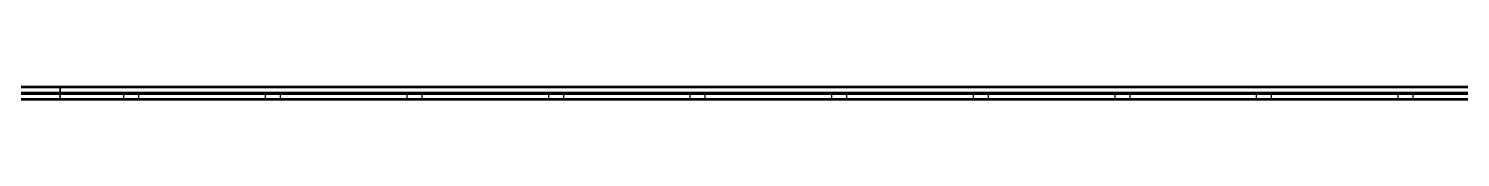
# Model space of a CAD drawing. Header units: millimetres. Extents: x -2000 to 0, y -2 to 2.
# Drawn here: x -1011 to -506, y -2 to 2 of the extents above; entities that cross this region are included whole.
import ezdxf

# ---------------------------------------------------------------- set-up
doc = ezdxf.new("R2010")
doc.units = ezdxf.units.MM
doc.header["$MEASUREMENT"] = 0
doc.layers.add('2 Meter Open Rail', color=7, linetype='Continuous')

msp = doc.modelspace()

# ---------------------------------------------------------------- linework, layer by layer
at = {"layer": '2 Meter Open Rail', "lineweight": 30}
for p, q in [((-2000, 2.38, 20.12), (0, 2.38, 20.12)), ((-2000, 2.38, 19.94), (0, 2.38, 19.94)), ((-2000, 2.26, 20.41), (0, 2.26, 20.41)), ((-2000, 1.97, 19.53), (0, 1.97, 19.53)), ((-2000, 0.29, 22.38), (0, 0.29, 22.38)), ((-2000, 0, 19.53), (0, 0, 19.53)), ((-1000, 2.38, 20.12), (-1000, 2.38, 19.94)), ((-1000, 2.38, 69.94), (-1000, 2.38, 70.12)), ((-1000, 2.38, 70.12), (0, 2.38, 70.12)), ((-1000, 2.38, 69.94), (0, 2.38, 69.94)), ((-1000, 2.26, 70.41), (0, 2.26, 70.41)), ((-1000, 1.97, 19.53), (-1000, 0, 19.53)), ((-1000, 0, 69.53), (-1000, 1.97, 69.53)), ((-1000, 1.97, 69.53), (0, 1.97, 69.53)), ((-1000, 0.29, 72.38), (0, 0.29, 72.38)), ((-1000, 0, 19.53), (-1000, 0, 0.41)), ((-1000, 0, 50.41), (-1000, 0, 69.53)), ((-1000, 0, 69.53), (0, 0, 69.53)), ((-1000, 0, 69.53), (-1000, 0, 72.5)), ((-2000, 0, 0.41), (0, 0, 0.41)), ((-2000, -0.29, 22.38), (0, -0.29, 22.38)), ((-2000, -0.41), (0, -0.41)), ((-2000, -1.97), (0, -1.97)), ((-2000, -2.26, 20.41), (0, -2.26, 20.41)), ((-2000, -2.38, 0.41), (0, -2.38, 0.41)), ((-2000, -2.38, 20.12), (0, -2.38, 20.12)), ((-1000, -2.38, 61.33), (-1000, 0, 61.33)), ((-1000, 0, 50.41), (0, 0, 50.41)), ((-1000, -0.29, 72.38), (0, -0.29, 72.38)), ((-1000, -0.41), (-1000, -1.97)), ((-1000, -1.97, 50), (-1000, -0.41, 50)), ((-1000, -0.41, 50), (0, -0.41, 50)), ((-1000, -1.97, 50), (0, -1.97, 50)), ((-1000, -2.26, 70.41), (0, -2.26, 70.41)), ((-1000, -2.38, 50.41), (0, -2.38, 50.41)), ((-1000, -2.38, 70.12), (0, -2.38, 70.12)), ((-1000, -2.38, 0.41), (-1000, -2.38, 20.12)), ((-1000, -2.38, 70.12), (-1000, -2.38, 50.41)), ((-977.65, 0, 6.4), (-977.65, -2.38, 6.4)), ((-977.65, 0, 13.1), (-977.65, -2.38, 13.1)), ((-977.65, 0, 56.4), (-977.65, -2.38, 56.4)), ((-977.65, 0, 63.1), (-977.65, -2.38, 63.1)), ((-972.35, 0, 6.4), (-972.35, -2.38, 6.4)), ((-972.35, 0, 13.1), (-972.35, -2.38, 13.1)), ((-972.35, 0, 56.4), (-972.35, -2.38, 56.4)), ((-972.35, 0, 63.1), (-972.35, -2.38, 63.1)), ((-927.65, 0, 6.4), (-927.65, -2.38, 6.4)), ((-927.65, 0, 13.1), (-927.65, -2.38, 13.1)), ((-927.65, 0, 56.4), (-927.65, -2.38, 56.4)), ((-927.65, 0, 63.1), (-927.65, -2.38, 63.1)), ((-922.35, 0, 6.4), (-922.35, -2.38, 6.4)), ((-922.35, 0, 13.1), (-922.35, -2.38, 13.1)), ((-922.35, 0, 56.4), (-922.35, -2.38, 56.4)), ((-922.35, 0, 63.1), (-922.35, -2.38, 63.1)), ((-877.65, 0, 6.4), (-877.65, -2.38, 6.4)), ((-877.65, 0, 13.1), (-877.65, -2.38, 13.1)), ((-877.65, 0, 56.4), (-877.65, -2.38, 56.4)), ((-877.65, 0, 63.1), (-877.65, -2.38, 63.1)), ((-872.35, 0, 6.4), (-872.35, -2.38, 6.4)), ((-872.35, 0, 13.1), (-872.35, -2.38, 13.1)), ((-872.35, 0, 56.4), (-872.35, -2.38, 56.4)), ((-872.35, 0, 63.1), (-872.35, -2.38, 63.1)), ((-827.65, 0, 6.4), (-827.65, -2.38, 6.4)), ((-827.65, 0, 13.1), (-827.65, -2.38, 13.1)), ((-827.65, 0, 56.4), (-827.65, -2.38, 56.4)), ((-827.65, 0, 63.1), (-827.65, -2.38, 63.1)), ((-822.35, 0, 6.4), (-822.35, -2.38, 6.4)), ((-822.35, 0, 13.1), (-822.35, -2.38, 13.1)), ((-822.35, 0, 56.4), (-822.35, -2.38, 56.4)), ((-822.35, 0, 63.1), (-822.35, -2.38, 63.1)), ((-777.65, 0, 6.4), (-777.65, -2.38, 6.4)), ((-777.65, 0, 13.1), (-777.65, -2.38, 13.1)), ((-777.65, 0, 56.4), (-777.65, -2.38, 56.4)), ((-777.65, 0, 63.1), (-777.65, -2.38, 63.1)), ((-772.35, 0, 6.4), (-772.35, -2.38, 6.4)), ((-772.35, 0, 13.1), (-772.35, -2.38, 13.1)), ((-772.35, 0, 56.4), (-772.35, -2.38, 56.4)), ((-772.35, 0, 63.1), (-772.35, -2.38, 63.1)), ((-727.65, 0, 6.4), (-727.65, -2.38, 6.4)), ((-727.65, 0, 13.1), (-727.65, -2.38, 13.1)), ((-727.65, 0, 56.4), (-727.65, -2.38, 56.4)), ((-727.65, 0, 63.1), (-727.65, -2.38, 63.1)), ((-722.35, 0, 6.4), (-722.35, -2.38, 6.4)), ((-722.35, 0, 13.1), (-722.35, -2.38, 13.1)), ((-722.35, 0, 56.4), (-722.35, -2.38, 56.4)), ((-722.35, 0, 63.1), (-722.35, -2.38, 63.1)), ((-677.65, 0, 6.4), (-677.65, -2.38, 6.4)), ((-677.65, 0, 13.1), (-677.65, -2.38, 13.1)), ((-677.65, 0, 56.4), (-677.65, -2.38, 56.4)), ((-677.65, 0, 63.1), (-677.65, -2.38, 63.1)), ((-672.35, 0, 6.4), (-672.35, -2.38, 6.4)), ((-672.35, 0, 13.1), (-672.35, -2.38, 13.1)), ((-672.35, 0, 56.4), (-672.35, -2.38, 56.4)), ((-672.35, 0, 63.1), (-672.35, -2.38, 63.1)), ((-627.65, 0, 6.4), (-627.65, -2.38, 6.4)), ((-627.65, 0, 13.1), (-627.65, -2.38, 13.1)), ((-627.65, 0, 56.4), (-627.65, -2.38, 56.4)), ((-627.65, 0, 63.1), (-627.65, -2.38, 63.1)), ((-622.35, 0, 6.4), (-622.35, -2.38, 6.4)), ((-622.35, 0, 13.1), (-622.35, -2.38, 13.1)), ((-622.35, 0, 56.4), (-622.35, -2.38, 56.4)), ((-622.35, 0, 63.1), (-622.35, -2.38, 63.1)), ((-577.65, 0, 6.4), (-577.65, -2.38, 6.4)), ((-577.65, 0, 13.1), (-577.65, -2.38, 13.1)), ((-577.65, 0, 56.4), (-577.65, -2.38, 56.4)), ((-577.65, 0, 63.1), (-577.65, -2.38, 63.1)), ((-572.35, 0, 6.4), (-572.35, -2.38, 6.4)), ((-572.35, 0, 13.1), (-572.35, -2.38, 13.1)), ((-572.35, 0, 56.4), (-572.35, -2.38, 56.4)), ((-572.35, 0, 63.1), (-572.35, -2.38, 63.1)), ((-527.65, 0, 6.4), (-527.65, -2.38, 6.4)), ((-527.65, 0, 13.1), (-527.65, -2.38, 13.1)), ((-527.65, 0, 56.4), (-527.65, -2.38, 56.4)), ((-527.65, 0, 63.1), (-527.65, -2.38, 63.1)), ((-522.35, 0, 6.4), (-522.35, -2.38, 6.4)), ((-522.35, 0, 13.1), (-522.35, -2.38, 13.1)), ((-522.35, 0, 56.4), (-522.35, -2.38, 56.4)), ((-522.35, 0, 63.1), (-522.35, -2.38, 63.1))]:
    msp.add_line(p, q, dxfattribs=at)
at = {"layer": '2 Meter Open Rail', "lineweight": 30, "extrusion": (1, 0, 0)}
for points in [[(0.29, 22.38), (2.26, 20.41)], [(2.26, 70.41), (0.29, 72.38)], [(-2.26, 20.41), (-0.29, 22.38)], [(-0.29, 72.38), (-2.26, 70.41)]]:
    msp.add_lwpolyline(points, dxfattribs=at)
for centre, start, end in [((1.97, 20.12, -1000), 0, 45), ((1.97, 19.94, -1000), 270, 360), ((1.97, 69.94, -1000), 270, 360), ((1.97, 70.12, -1000), 0, 45), ((0, 22.09, -1000), 45, 135), ((0, 72.09, -1000), 45, 135), ((-0.41, 0.41, -1000), 270, 0), ((-0.41, 50.41, -1000), 270, 0), ((-1.97, 0.41, -1000), 180, 270), ((-1.97, 50.41, -1000), 180, 270), ((-1.97, 20.12, -1000), 135, 180), ((-1.97, 70.12, -1000), 135, 180)]:
    msp.add_arc(centre, 0.406, start, end, dxfattribs=at)
at = {"layer": '2 Meter Open Rail', "lineweight": 30, "extrusion": (7.7327e-17, -1, 2.96041e-16)}
for points in [[(-972.35, 0, 56.4), (-972.35, 0, 58.64), (-972.35, 0, 60.87), (-972.35, 0, 63.1), (-972.35, 0, 64.66), (-973.45, 0, 65.75), (-975, 0, 65.75), (-976.55, 0, 65.75), (-977.65, 0, 64.66), (-977.65, 0, 63.1), (-977.65, 0, 60.87), (-977.65, 0, 58.64), (-977.65, 0, 56.4), (-977.65, 0, 54.85), (-976.55, 0, 53.75), (-975, 0, 53.75), (-973.45, 0, 53.75), (-972.35, 0, 54.85), (-972.35, 0, 56.4)], [(-772.35, 0, 56.4), (-772.35, 0, 58.64), (-772.35, 0, 60.87), (-772.35, 0, 63.1), (-772.35, 0, 64.66), (-773.45, 0, 65.75), (-775, 0, 65.75), (-776.55, 0, 65.75), (-777.65, 0, 64.66), (-777.65, 0, 63.1), (-777.65, 0, 60.87), (-777.65, 0, 58.64), (-777.65, 0, 56.4), (-777.65, 0, 54.85), (-776.55, 0, 53.75), (-775, 0, 53.75), (-773.45, 0, 53.75), (-772.35, 0, 54.85), (-772.35, 0, 56.4)], [(-722.35, 0, 56.4), (-722.35, 0, 58.64), (-722.35, 0, 60.87), (-722.35, 0, 63.1), (-722.35, 0, 64.66), (-723.45, 0, 65.75), (-725, 0, 65.75), (-726.55, 0, 65.75), (-727.65, 0, 64.66), (-727.65, 0, 63.1), (-727.65, 0, 60.87), (-727.65, 0, 58.64), (-727.65, 0, 56.4), (-727.65, 0, 54.85), (-726.55, 0, 53.75), (-725, 0, 53.75), (-723.45, 0, 53.75), (-722.35, 0, 54.85), (-722.35, 0, 56.4)], [(-622.35, 0, 56.4), (-622.35, 0, 58.64), (-622.35, 0, 60.87), (-622.35, 0, 63.1), (-622.35, 0, 64.66), (-623.45, 0, 65.75), (-625, 0, 65.75), (-626.55, 0, 65.75), (-627.65, 0, 64.66), (-627.65, 0, 63.1), (-627.65, 0, 60.87), (-627.65, 0, 58.64), (-627.65, 0, 56.4), (-627.65, 0, 54.85), (-626.55, 0, 53.75), (-625, 0, 53.75), (-623.45, 0, 53.75), (-622.35, 0, 54.85), (-622.35, 0, 56.4)]]:
    msp.add_rational_spline(points, [1, 1, 1, 1, 0.804737854124, 0.804737854124, 1, 0.804737854124, 0.804737854124, 1, 1, 1, 1, 0.804737854124, 0.804737854124, 1, 0.804737854124, 0.804737854124, 1], degree=3, knots=[0, 0, 0, 0, 6.7, 6.7, 6.7, 10.861725, 10.861725, 10.861725, 15.02345, 15.02345, 15.02345, 21.72345, 21.72345, 21.72345, 25.885175, 25.885175, 25.885175, 30.0469, 30.0469, 30.0469, 30.0469], dxfattribs=at)
at = {"layer": '2 Meter Open Rail', "lineweight": 30, "extrusion": (-8.29315e-17, -1, 3.17497e-16)}
for points in [[(-922.35, 0, 56.4), (-922.35, 0, 58.64), (-922.35, 0, 60.87), (-922.35, 0, 63.1), (-922.35, 0, 64.66), (-923.45, 0, 65.75), (-925, 0, 65.75), (-926.55, 0, 65.75), (-927.65, 0, 64.66), (-927.65, 0, 63.1), (-927.65, 0, 60.87), (-927.65, 0, 58.64), (-927.65, 0, 56.4), (-927.65, 0, 54.85), (-926.55, 0, 53.75), (-925, 0, 53.75), (-923.45, 0, 53.75), (-922.35, 0, 54.85), (-922.35, 0, 56.4)], [(-872.35, 0, 56.4), (-872.35, 0, 58.64), (-872.35, 0, 60.87), (-872.35, 0, 63.1), (-872.35, 0, 64.66), (-873.45, 0, 65.75), (-875, 0, 65.75), (-876.55, 0, 65.75), (-877.65, 0, 64.66), (-877.65, 0, 63.1), (-877.65, 0, 60.87), (-877.65, 0, 58.64), (-877.65, 0, 56.4), (-877.65, 0, 54.85), (-876.55, 0, 53.75), (-875, 0, 53.75), (-873.45, 0, 53.75), (-872.35, 0, 54.85), (-872.35, 0, 56.4)], [(-822.35, 0, 56.4), (-822.35, 0, 58.64), (-822.35, 0, 60.87), (-822.35, 0, 63.1), (-822.35, 0, 64.66), (-823.45, 0, 65.75), (-825, 0, 65.75), (-826.55, 0, 65.75), (-827.65, 0, 64.66), (-827.65, 0, 63.1), (-827.65, 0, 60.87), (-827.65, 0, 58.64), (-827.65, 0, 56.4), (-827.65, 0, 54.85), (-826.55, 0, 53.75), (-825, 0, 53.75), (-823.45, 0, 53.75), (-822.35, 0, 54.85), (-822.35, 0, 56.4)], [(-522.35, 0, 56.4), (-522.35, 0, 58.64), (-522.35, 0, 60.87), (-522.35, 0, 63.1), (-522.35, 0, 64.66), (-523.45, 0, 65.75), (-525, 0, 65.75), (-526.55, 0, 65.75), (-527.65, 0, 64.66), (-527.65, 0, 63.1), (-527.65, 0, 60.87), (-527.65, 0, 58.64), (-527.65, 0, 56.4), (-527.65, 0, 54.85), (-526.55, 0, 53.75), (-525, 0, 53.75), (-523.45, 0, 53.75), (-522.35, 0, 54.85), (-522.35, 0, 56.4)], [(-572.35, 0, 6.4), (-572.35, 0, 8.64), (-572.35, 0, 10.87), (-572.35, 0, 13.1), (-572.35, 0, 14.66), (-573.45, 0, 15.75), (-575, 0, 15.75), (-576.55, 0, 15.75), (-577.65, 0, 14.66), (-577.65, 0, 13.1), (-577.65, 0, 10.87), (-577.65, 0, 8.64), (-577.65, 0, 6.4), (-577.65, 0, 4.85), (-576.55, 0, 3.75), (-575, 0, 3.75), (-573.45, 0, 3.75), (-572.35, 0, 4.85), (-572.35, 0, 6.4)]]:
    msp.add_rational_spline(points, [1, 1, 1, 1, 0.804737854124, 0.804737854124, 1, 0.804737854124, 0.804737854124, 1, 1, 1, 1, 0.804737854124, 0.804737854124, 1, 0.804737854124, 0.804737854124, 1], degree=3, knots=[0, 0, 0, 0, 6.7, 6.7, 6.7, 10.861725, 10.861725, 10.861725, 15.02345, 15.02345, 15.02345, 21.72345, 21.72345, 21.72345, 25.885175, 25.885175, 25.885175, 30.0469, 30.0469, 30.0469, 30.0469], dxfattribs=at)
at = {"layer": '2 Meter Open Rail', "lineweight": 30, "extrusion": (8.29315e-17, 1, -3.17497e-16)}
for points in [[(-672.35, 0, 56.4), (-672.35, 0, 58.64), (-672.35, 0, 60.87), (-672.35, 0, 63.1), (-672.35, 0, 64.66), (-673.45, 0, 65.75), (-675, 0, 65.75), (-676.55, 0, 65.75), (-677.65, 0, 64.66), (-677.65, 0, 63.1), (-677.65, 0, 60.87), (-677.65, 0, 58.64), (-677.65, 0, 56.4), (-677.65, 0, 54.85), (-676.55, 0, 53.75), (-675, 0, 53.75), (-673.45, 0, 53.75), (-672.35, 0, 54.85), (-672.35, 0, 56.4)], [(-572.35, 0, 56.4), (-572.35, 0, 58.64), (-572.35, 0, 60.87), (-572.35, 0, 63.1), (-572.35, 0, 64.66), (-573.45, 0, 65.75), (-575, 0, 65.75), (-576.55, 0, 65.75), (-577.65, 0, 64.66), (-577.65, 0, 63.1), (-577.65, 0, 60.87), (-577.65, 0, 58.64), (-577.65, 0, 56.4), (-577.65, 0, 54.85), (-576.55, 0, 53.75), (-575, 0, 53.75), (-573.45, 0, 53.75), (-572.35, 0, 54.85), (-572.35, 0, 56.4)], [(-872.35, 0, 6.4), (-872.35, 0, 8.64), (-872.35, 0, 10.87), (-872.35, 0, 13.1), (-872.35, 0, 14.66), (-873.45, 0, 15.75), (-875, 0, 15.75), (-876.55, 0, 15.75), (-877.65, 0, 14.66), (-877.65, 0, 13.1), (-877.65, 0, 10.87), (-877.65, 0, 8.64), (-877.65, 0, 6.4), (-877.65, 0, 4.85), (-876.55, 0, 3.75), (-875, 0, 3.75), (-873.45, 0, 3.75), (-872.35, 0, 4.85), (-872.35, 0, 6.4)], [(-622.35, 0, 6.4), (-622.35, 0, 8.64), (-622.35, 0, 10.87), (-622.35, 0, 13.1), (-622.35, 0, 14.66), (-623.45, 0, 15.75), (-625, 0, 15.75), (-626.55, 0, 15.75), (-627.65, 0, 14.66), (-627.65, 0, 13.1), (-627.65, 0, 10.87), (-627.65, 0, 8.64), (-627.65, 0, 6.4), (-627.65, 0, 4.85), (-626.55, 0, 3.75), (-625, 0, 3.75), (-623.45, 0, 3.75), (-622.35, 0, 4.85), (-622.35, 0, 6.4)]]:
    msp.add_rational_spline(points, [1, 1, 1, 1, 0.804737854124, 0.804737854124, 1, 0.804737854124, 0.804737854124, 1, 1, 1, 1, 0.804737854124, 0.804737854124, 1, 0.804737854124, 0.804737854124, 1], degree=3, knots=[0, 0, 0, 0, 6.7, 6.7, 6.7, 10.861725, 10.861725, 10.861725, 15.02345, 15.02345, 15.02345, 21.72345, 21.72345, 21.72345, 25.885175, 25.885175, 25.885175, 30.0469, 30.0469, 30.0469, 30.0469], dxfattribs=at)
at = {"layer": '2 Meter Open Rail', "lineweight": 30, "extrusion": (-7.7327e-17, -1, 2.96041e-16)}
for points in [[(-972.35, 0, 6.4), (-972.35, 0, 8.64), (-972.35, 0, 10.87), (-972.35, 0, 13.1), (-972.35, 0, 14.66), (-973.45, 0, 15.75), (-975, 0, 15.75), (-976.55, 0, 15.75), (-977.65, 0, 14.66), (-977.65, 0, 13.1), (-977.65, 0, 10.87), (-977.65, 0, 8.64), (-977.65, 0, 6.4), (-977.65, 0, 4.85), (-976.55, 0, 3.75), (-975, 0, 3.75), (-973.45, 0, 3.75), (-972.35, 0, 4.85), (-972.35, 0, 6.4)], [(-672.35, 0, 6.4), (-672.35, 0, 8.64), (-672.35, 0, 10.87), (-672.35, 0, 13.1), (-672.35, 0, 14.66), (-673.45, 0, 15.75), (-675, 0, 15.75), (-676.55, 0, 15.75), (-677.65, 0, 14.66), (-677.65, 0, 13.1), (-677.65, 0, 10.87), (-677.65, 0, 8.64), (-677.65, 0, 6.4), (-677.65, 0, 4.85), (-676.55, 0, 3.75), (-675, 0, 3.75), (-673.45, 0, 3.75), (-672.35, 0, 4.85), (-672.35, 0, 6.4)]]:
    msp.add_rational_spline(points, [1, 1, 1, 1, 0.804737854124, 0.804737854124, 1, 0.804737854124, 0.804737854124, 1, 1, 1, 1, 0.804737854124, 0.804737854124, 1, 0.804737854124, 0.804737854124, 1], degree=3, knots=[0, 0, 0, 0, 6.7, 6.7, 6.7, 10.861725, 10.861725, 10.861725, 15.02345, 15.02345, 15.02345, 21.72345, 21.72345, 21.72345, 25.885175, 25.885175, 25.885175, 30.0469, 30.0469, 30.0469, 30.0469], dxfattribs=at)
at = {"layer": '2 Meter Open Rail', "lineweight": 30, "extrusion": (-2.0874e-16, 1, -1.00045e-17)}
msp.add_rational_spline([(-972.35, -2.38, 6.4), (-972.35, -2.38, 4.85), (-973.45, -2.38, 3.75), (-975, -2.38, 3.75), (-976.55, -2.38, 3.75), (-977.65, -2.38, 4.85), (-977.65, -2.38, 6.4), (-977.65, -2.38, 8.64), (-977.65, -2.38, 10.87), (-977.65, -2.38, 13.1), (-977.65, -2.38, 14.66), (-976.55, -2.38, 15.75), (-975, -2.38, 15.75), (-973.45, -2.38, 15.75), (-972.35, -2.38, 14.66), (-972.35, -2.38, 13.1), (-972.35, -2.38, 10.87), (-972.35, -2.38, 8.64), (-972.35, -2.38, 6.4)], [1, 0.804737854124, 0.804737854124, 1, 0.804737854124, 0.804737854124, 1, 1, 1, 1, 0.804737854124, 0.804737854124, 1, 0.804737854124, 0.804737854124, 1, 1, 1, 1], degree=3, knots=[-4.161725, -4.161725, -4.161725, -4.161725, 0, 0, 0, 4.161725, 4.161725, 4.161725, 10.861725, 10.861725, 10.861725, 15.02345, 15.02345, 15.02345, 19.185175, 19.185175, 19.185175, 25.885175, 25.885175, 25.885175, 25.885175], dxfattribs=at)
at = {"layer": '2 Meter Open Rail', "lineweight": 30, "extrusion": (4.3261e-16, 1, 3.79109e-17)}
msp.add_rational_spline([(-972.35, -2.38, 56.4), (-972.35, -2.38, 54.85), (-973.45, -2.38, 53.75), (-975, -2.38, 53.75), (-976.55, -2.38, 53.75), (-977.65, -2.38, 54.85), (-977.65, -2.38, 56.4), (-977.65, -2.38, 58.64), (-977.65, -2.38, 60.87), (-977.65, -2.38, 63.1), (-977.65, -2.38, 64.66), (-976.55, -2.38, 65.75), (-975, -2.38, 65.75), (-973.45, -2.38, 65.75), (-972.35, -2.38, 64.66), (-972.35, -2.38, 63.1), (-972.35, -2.38, 60.87), (-972.35, -2.38, 58.64), (-972.35, -2.38, 56.4)], [1, 0.804737854124, 0.804737854124, 1, 0.804737854124, 0.804737854124, 1, 1, 1, 1, 0.804737854124, 0.804737854124, 1, 0.804737854124, 0.804737854124, 1, 1, 1, 1], degree=3, knots=[-4.161725, -4.161725, -4.161725, -4.161725, 0, 0, 0, 4.161725, 4.161725, 4.161725, 10.861725, 10.861725, 10.861725, 15.02345, 15.02345, 15.02345, 19.185175, 19.185175, 19.185175, 25.885175, 25.885175, 25.885175, 25.885175], dxfattribs=at)
at = {"layer": '2 Meter Open Rail', "lineweight": 30, "extrusion": (8.00292e-17, -1, 3.06386e-16)}
msp.add_rational_spline([(-922.35, 0, 6.4), (-922.35, 0, 8.64), (-922.35, 0, 10.87), (-922.35, 0, 13.1), (-922.35, 0, 14.66), (-923.45, 0, 15.75), (-925, 0, 15.75), (-926.55, 0, 15.75), (-927.65, 0, 14.66), (-927.65, 0, 13.1), (-927.65, 0, 10.87), (-927.65, 0, 8.64), (-927.65, 0, 6.4), (-927.65, 0, 4.85), (-926.55, 0, 3.75), (-925, 0, 3.75), (-923.45, 0, 3.75), (-922.35, 0, 4.85), (-922.35, 0, 6.4)], [1, 1, 1, 1, 0.804737854124, 0.804737854124, 1, 0.804737854124, 0.804737854124, 1, 1, 1, 1, 0.804737854124, 0.804737854124, 1, 0.804737854124, 0.804737854124, 1], degree=3, knots=[0, 0, 0, 0, 6.7, 6.7, 6.7, 10.861725, 10.861725, 10.861725, 15.02345, 15.02345, 15.02345, 21.72345, 21.72345, 21.72345, 25.885175, 25.885175, 25.885175, 30.0469, 30.0469, 30.0469, 30.0469], dxfattribs=at)
at = {"layer": '2 Meter Open Rail', "lineweight": 30, "extrusion": (-1.00045e-17, -1, -3.83016e-17)}
msp.add_rational_spline([(-922.35, -2.38, 6.4), (-922.35, -2.38, 4.85), (-923.45, -2.38, 3.75), (-925, -2.38, 3.75), (-926.55, -2.38, 3.75), (-927.65, -2.38, 4.85), (-927.65, -2.38, 6.4), (-927.65, -2.38, 8.64), (-927.65, -2.38, 10.87), (-927.65, -2.38, 13.1), (-927.65, -2.38, 14.66), (-926.55, -2.38, 15.75), (-925, -2.38, 15.75), (-923.45, -2.38, 15.75), (-922.35, -2.38, 14.66), (-922.35, -2.38, 13.1), (-922.35, -2.38, 10.87), (-922.35, -2.38, 8.64), (-922.35, -2.38, 6.4)], [1, 0.804737854124, 0.804737854124, 1, 0.804737854124, 0.804737854124, 1, 1, 1, 1, 0.804737854124, 0.804737854124, 1, 0.804737854124, 0.804737854124, 1, 1, 1, 1], degree=3, knots=[-4.161725, -4.161725, -4.161725, -4.161725, 0, 0, 0, 4.161725, 4.161725, 4.161725, 10.861725, 10.861725, 10.861725, 15.02345, 15.02345, 15.02345, 19.185175, 19.185175, 19.185175, 25.885175, 25.885175, 25.885175, 25.885175], dxfattribs=at)
at = {"layer": '2 Meter Open Rail', "lineweight": 30, "extrusion": (-2.05938e-16, -1, 2.07342e-17)}
msp.add_rational_spline([(-922.35, -2.38, 56.4), (-922.35, -2.38, 54.85), (-923.45, -2.38, 53.75), (-925, -2.38, 53.75), (-926.55, -2.38, 53.75), (-927.65, -2.38, 54.85), (-927.65, -2.38, 56.4), (-927.65, -2.38, 58.64), (-927.65, -2.38, 60.87), (-927.65, -2.38, 63.1), (-927.65, -2.38, 64.66), (-926.55, -2.38, 65.75), (-925, -2.38, 65.75), (-923.45, -2.38, 65.75), (-922.35, -2.38, 64.66), (-922.35, -2.38, 63.1), (-922.35, -2.38, 60.87), (-922.35, -2.38, 58.64), (-922.35, -2.38, 56.4)], [1, 0.804737854124, 0.804737854124, 1, 0.804737854124, 0.804737854124, 1, 1, 1, 1, 0.804737854124, 0.804737854124, 1, 0.804737854124, 0.804737854124, 1, 1, 1, 1], degree=3, knots=[-4.161725, -4.161725, -4.161725, -4.161725, 0, 0, 0, 4.161725, 4.161725, 4.161725, 10.861725, 10.861725, 10.861725, 15.02345, 15.02345, 15.02345, 19.185175, 19.185175, 19.185175, 25.885175, 25.885175, 25.885175, 25.885175], dxfattribs=at)
at = {"layer": '2 Meter Open Rail', "lineweight": 30, "extrusion": (1.98736e-16, 1, 4.83062e-17)}
msp.add_rational_spline([(-872.35, -2.38, 6.4), (-872.35, -2.38, 4.85), (-873.45, -2.38, 3.75), (-875, -2.38, 3.75), (-876.55, -2.38, 3.75), (-877.65, -2.38, 4.85), (-877.65, -2.38, 6.4), (-877.65, -2.38, 8.64), (-877.65, -2.38, 10.87), (-877.65, -2.38, 13.1), (-877.65, -2.38, 14.66), (-876.55, -2.38, 15.75), (-875, -2.38, 15.75), (-873.45, -2.38, 15.75), (-872.35, -2.38, 14.66), (-872.35, -2.38, 13.1), (-872.35, -2.38, 10.87), (-872.35, -2.38, 8.64), (-872.35, -2.38, 6.4)], [1, 0.804737854124, 0.804737854124, 1, 0.804737854124, 0.804737854124, 1, 1, 1, 1, 0.804737854124, 0.804737854124, 1, 0.804737854124, 0.804737854124, 1, 1, 1, 1], degree=3, knots=[-4.161725, -4.161725, -4.161725, -4.161725, 0, 0, 0, 4.161725, 4.161725, 4.161725, 10.861725, 10.861725, 10.861725, 15.02345, 15.02345, 15.02345, 19.185175, 19.185175, 19.185175, 25.885175, 25.885175, 25.885175, 25.885175], dxfattribs=at)
at = {"layer": '2 Meter Open Rail', "lineweight": 30, "extrusion": (-2.07342e-17, -1, -7.93793e-17)}
msp.add_rational_spline([(-872.35, -2.38, 56.4), (-872.35, -2.38, 54.85), (-873.45, -2.38, 53.75), (-875, -2.38, 53.75), (-876.55, -2.38, 53.75), (-877.65, -2.38, 54.85), (-877.65, -2.38, 56.4), (-877.65, -2.38, 58.64), (-877.65, -2.38, 60.87), (-877.65, -2.38, 63.1), (-877.65, -2.38, 64.66), (-876.55, -2.38, 65.75), (-875, -2.38, 65.75), (-873.45, -2.38, 65.75), (-872.35, -2.38, 64.66), (-872.35, -2.38, 63.1), (-872.35, -2.38, 60.87), (-872.35, -2.38, 58.64), (-872.35, -2.38, 56.4)], [1, 0.804737854124, 0.804737854124, 1, 0.804737854124, 0.804737854124, 1, 1, 1, 1, 0.804737854124, 0.804737854124, 1, 0.804737854124, 0.804737854124, 1, 1, 1, 1], degree=3, knots=[-4.161725, -4.161725, -4.161725, -4.161725, 0, 0, 0, 4.161725, 4.161725, 4.161725, 10.861725, 10.861725, 10.861725, 15.02345, 15.02345, 15.02345, 19.185175, 19.185175, 19.185175, 25.885175, 25.885175, 25.885175, 25.885175], dxfattribs=at)
at = {"layer": '2 Meter Open Rail', "lineweight": 30, "extrusion": (1.22662e-16, -1, 2.96023e-16)}
for points in [[(-822.35, 0, 6.4), (-822.35, 0, 8.64), (-822.35, 0, 10.87), (-822.35, 0, 13.1), (-822.35, 0, 14.66), (-823.45, 0, 15.75), (-825, 0, 15.75), (-826.55, 0, 15.75), (-827.65, 0, 14.66), (-827.65, 0, 13.1), (-827.65, 0, 10.87), (-827.65, 0, 8.64), (-827.65, 0, 6.4), (-827.65, 0, 4.85), (-826.55, 0, 3.75), (-825, 0, 3.75), (-823.45, 0, 3.75), (-822.35, 0, 4.85), (-822.35, 0, 6.4)], [(-722.35, 0, 6.4), (-722.35, 0, 8.64), (-722.35, 0, 10.87), (-722.35, 0, 13.1), (-722.35, 0, 14.66), (-723.45, 0, 15.75), (-725, 0, 15.75), (-726.55, 0, 15.75), (-727.65, 0, 14.66), (-727.65, 0, 13.1), (-727.65, 0, 10.87), (-727.65, 0, 8.64), (-727.65, 0, 6.4), (-727.65, 0, 4.85), (-726.55, 0, 3.75), (-725, 0, 3.75), (-723.45, 0, 3.75), (-722.35, 0, 4.85), (-722.35, 0, 6.4)]]:
    msp.add_rational_spline(points, [1, 1, 1, 1, 0.804737854124, 0.804737854124, 1, 0.804737854124, 0.804737854124, 1, 1, 1, 1, 0.804737854124, 0.804737854124, 1, 0.804737854124, 0.804737854124, 1], degree=3, knots=[0, 0, 0, 0, 6.7, 6.7, 6.7, 10.861725, 10.861725, 10.861725, 15.02345, 15.02345, 15.02345, 21.72345, 21.72345, 21.72345, 25.885175, 25.885175, 25.885175, 30.0469, 30.0469, 30.0469, 30.0469], dxfattribs=at)
at = {"layer": '2 Meter Open Rail', "lineweight": 30, "extrusion": (-5.46862e-16, 1, -7.07427e-17)}
msp.add_rational_spline([(-822.35, -2.38, 6.4), (-822.35, -2.38, 4.85), (-823.45, -2.38, 3.75), (-825, -2.38, 3.75), (-826.55, -2.38, 3.75), (-827.65, -2.38, 4.85), (-827.65, -2.38, 6.4), (-827.65, -2.38, 8.64), (-827.65, -2.38, 10.87), (-827.65, -2.38, 13.1), (-827.65, -2.38, 14.66), (-826.55, -2.38, 15.75), (-825, -2.38, 15.75), (-823.45, -2.38, 15.75), (-822.35, -2.38, 14.66), (-822.35, -2.38, 13.1), (-822.35, -2.38, 10.87), (-822.35, -2.38, 8.64), (-822.35, -2.38, 6.4)], [1, 0.804737854124, 0.804737854124, 1, 0.804737854124, 0.804737854124, 1, 1, 1, 1, 0.804737854124, 0.804737854124, 1, 0.804737854124, 0.804737854124, 1, 1, 1, 1], degree=3, knots=[-4.161725, -4.161725, -4.161725, -4.161725, 0, 0, 0, 4.161725, 4.161725, 4.161725, 10.861725, 10.861725, 10.861725, 15.02345, 15.02345, 15.02345, 19.185175, 19.185175, 19.185175, 25.885175, 25.885175, 25.885175, 25.885175], dxfattribs=at)
at = {"layer": '2 Meter Open Rail', "lineweight": 30, "extrusion": (-3.19274e-16, -1, -8.58837e-18)}
msp.add_rational_spline([(-822.35, -2.38, 56.4), (-822.35, -2.38, 54.85), (-823.45, -2.38, 53.75), (-825, -2.38, 53.75), (-826.55, -2.38, 53.75), (-827.65, -2.38, 54.85), (-827.65, -2.38, 56.4), (-827.65, -2.38, 58.64), (-827.65, -2.38, 60.87), (-827.65, -2.38, 63.1), (-827.65, -2.38, 64.66), (-826.55, -2.38, 65.75), (-825, -2.38, 65.75), (-823.45, -2.38, 65.75), (-822.35, -2.38, 64.66), (-822.35, -2.38, 63.1), (-822.35, -2.38, 60.87), (-822.35, -2.38, 58.64), (-822.35, -2.38, 56.4)], [1, 0.804737854124, 0.804737854124, 1, 0.804737854124, 0.804737854124, 1, 1, 1, 1, 0.804737854124, 0.804737854124, 1, 0.804737854124, 0.804737854124, 1, 1, 1, 1], degree=3, knots=[-4.161725, -4.161725, -4.161725, -4.161725, 0, 0, 0, 4.161725, 4.161725, 4.161725, 10.861725, 10.861725, 10.861725, 15.02345, 15.02345, 15.02345, 19.185175, 19.185175, 19.185175, 25.885175, 25.885175, 25.885175, 25.885175], dxfattribs=at)
at = {"layer": '2 Meter Open Rail', "lineweight": 30, "extrusion": (8.00292e-17, 1, -3.06386e-16)}
msp.add_rational_spline([(-772.35, 0, 6.4), (-772.35, 0, 8.64), (-772.35, 0, 10.87), (-772.35, 0, 13.1), (-772.35, 0, 14.66), (-773.45, 0, 15.75), (-775, 0, 15.75), (-776.55, 0, 15.75), (-777.65, 0, 14.66), (-777.65, 0, 13.1), (-777.65, 0, 10.87), (-777.65, 0, 8.64), (-777.65, 0, 6.4), (-777.65, 0, 4.85), (-776.55, 0, 3.75), (-775, 0, 3.75), (-773.45, 0, 3.75), (-772.35, 0, 4.85), (-772.35, 0, 6.4)], [1, 1, 1, 1, 0.804737854124, 0.804737854124, 1, 0.804737854124, 0.804737854124, 1, 1, 1, 1, 0.804737854124, 0.804737854124, 1, 0.804737854124, 0.804737854124, 1], degree=3, knots=[0, 0, 0, 0, 6.7, 6.7, 6.7, 10.861725, 10.861725, 10.861725, 15.02345, 15.02345, 15.02345, 21.72345, 21.72345, 21.72345, 25.885175, 25.885175, 25.885175, 30.0469, 30.0469, 30.0469, 30.0469], dxfattribs=at)
at = {"layer": '2 Meter Open Rail', "lineweight": 30, "extrusion": (5.18354e-17, 1, 1.98448e-16)}
msp.add_rational_spline([(-772.35, -2.38, 6.4), (-772.35, -2.38, 4.85), (-773.45, -2.38, 3.75), (-775, -2.38, 3.75), (-776.55, -2.38, 3.75), (-777.65, -2.38, 4.85), (-777.65, -2.38, 6.4), (-777.65, -2.38, 8.64), (-777.65, -2.38, 10.87), (-777.65, -2.38, 13.1), (-777.65, -2.38, 14.66), (-776.55, -2.38, 15.75), (-775, -2.38, 15.75), (-773.45, -2.38, 15.75), (-772.35, -2.38, 14.66), (-772.35, -2.38, 13.1), (-772.35, -2.38, 10.87), (-772.35, -2.38, 8.64), (-772.35, -2.38, 6.4)], [1, 0.804737854124, 0.804737854124, 1, 0.804737854124, 0.804737854124, 1, 1, 1, 1, 0.804737854124, 0.804737854124, 1, 0.804737854124, 0.804737854124, 1, 1, 1, 1], degree=3, knots=[-4.161725, -4.161725, -4.161725, -4.161725, 0, 0, 0, 4.161725, 4.161725, 4.161725, 10.861725, 10.861725, 10.861725, 15.02345, 15.02345, 15.02345, 19.185175, 19.185175, 19.185175, 25.885175, 25.885175, 25.885175, 25.885175], dxfattribs=at)
at = {"layer": '2 Meter Open Rail', "lineweight": 30, "extrusion": (-7.87415e-16, 1, 2.22045e-16)}
msp.add_rational_spline([(-772.35, -2.38, 56.4), (-772.35, -2.38, 54.85), (-773.45, -2.38, 53.75), (-775, -2.38, 53.75), (-776.55, -2.38, 53.75), (-777.65, -2.38, 54.85), (-777.65, -2.38, 56.4), (-777.65, -2.38, 58.64), (-777.65, -2.38, 60.87), (-777.65, -2.38, 63.1), (-777.65, -2.38, 64.66), (-776.55, -2.38, 65.75), (-775, -2.38, 65.75), (-773.45, -2.38, 65.75), (-772.35, -2.38, 64.66), (-772.35, -2.38, 63.1), (-772.35, -2.38, 60.87), (-772.35, -2.38, 58.64), (-772.35, -2.38, 56.4)], [1, 0.804737854124, 0.804737854124, 1, 0.804737854124, 0.804737854124, 1, 1, 1, 1, 0.804737854124, 0.804737854124, 1, 0.804737854124, 0.804737854124, 1, 1, 1, 1], degree=3, knots=[-4.161725, -4.161725, -4.161725, -4.161725, 0, 0, 0, 4.161725, 4.161725, 4.161725, 10.861725, 10.861725, 10.861725, 15.02345, 15.02345, 15.02345, 19.185175, 19.185175, 19.185175, 25.885175, 25.885175, 25.885175, 25.885175], dxfattribs=at)
at = {"layer": '2 Meter Open Rail', "lineweight": 30, "extrusion": (2.6809e-16, -1, -1.87364e-16)}
msp.add_rational_spline([(-722.35, -2.38, 6.4), (-722.35, -2.38, 4.85), (-723.45, -2.38, 3.75), (-725, -2.38, 3.75), (-726.55, -2.38, 3.75), (-727.65, -2.38, 4.85), (-727.65, -2.38, 6.4), (-727.65, -2.38, 8.64), (-727.65, -2.38, 10.87), (-727.65, -2.38, 13.1), (-727.65, -2.38, 14.66), (-726.55, -2.38, 15.75), (-725, -2.38, 15.75), (-723.45, -2.38, 15.75), (-722.35, -2.38, 14.66), (-722.35, -2.38, 13.1), (-722.35, -2.38, 10.87), (-722.35, -2.38, 8.64), (-722.35, -2.38, 6.4)], [1, 0.804737854124, 0.804737854124, 1, 0.804737854124, 0.804737854124, 1, 1, 1, 1, 0.804737854124, 0.804737854124, 1, 0.804737854124, 0.804737854124, 1, 1, 1, 1], degree=3, knots=[-4.161725, -4.161725, -4.161725, -4.161725, 0, 0, 0, 4.161725, 4.161725, 4.161725, 10.861725, 10.861725, 10.861725, 15.02345, 15.02345, 15.02345, 19.185175, 19.185175, 19.185175, 25.885175, 25.885175, 25.885175, 25.885175], dxfattribs=at)
at = {"layer": '2 Meter Open Rail', "lineweight": 30, "extrusion": (7.66773e-17, 1, -1.11022e-16)}
msp.add_rational_spline([(-722.35, -2.38, 56.4), (-722.35, -2.38, 54.85), (-723.45, -2.38, 53.75), (-725, -2.38, 53.75), (-726.55, -2.38, 53.75), (-727.65, -2.38, 54.85), (-727.65, -2.38, 56.4), (-727.65, -2.38, 58.64), (-727.65, -2.38, 60.87), (-727.65, -2.38, 63.1), (-727.65, -2.38, 64.66), (-726.55, -2.38, 65.75), (-725, -2.38, 65.75), (-723.45, -2.38, 65.75), (-722.35, -2.38, 64.66), (-722.35, -2.38, 63.1), (-722.35, -2.38, 60.87), (-722.35, -2.38, 58.64), (-722.35, -2.38, 56.4)], [1, 0.804737854124, 0.804737854124, 1, 0.804737854124, 0.804737854124, 1, 1, 1, 1, 0.804737854124, 0.804737854124, 1, 0.804737854124, 0.804737854124, 1, 1, 1, 1], degree=3, knots=[-4.161725, -4.161725, -4.161725, -4.161725, 0, 0, 0, 4.161725, 4.161725, 4.161725, 10.861725, 10.861725, 10.861725, 15.02345, 15.02345, 15.02345, 19.185175, 19.185175, 19.185175, 25.885175, 25.885175, 25.885175, 25.885175], dxfattribs=at)
at = {"layer": '2 Meter Open Rail', "lineweight": 30, "extrusion": (-1.39386e-16, 1, 1.29053e-16)}
msp.add_rational_spline([(-672.35, -2.38, 6.4), (-672.35, -2.38, 4.85), (-673.45, -2.38, 3.75), (-675, -2.38, 3.75), (-676.55, -2.38, 3.75), (-677.65, -2.38, 4.85), (-677.65, -2.38, 6.4), (-677.65, -2.38, 8.64), (-677.65, -2.38, 10.87), (-677.65, -2.38, 13.1), (-677.65, -2.38, 14.66), (-676.55, -2.38, 15.75), (-675, -2.38, 15.75), (-673.45, -2.38, 15.75), (-672.35, -2.38, 14.66), (-672.35, -2.38, 13.1), (-672.35, -2.38, 10.87), (-672.35, -2.38, 8.64), (-672.35, -2.38, 6.4)], [1, 0.804737854124, 0.804737854124, 1, 0.804737854124, 0.804737854124, 1, 1, 1, 1, 0.804737854124, 0.804737854124, 1, 0.804737854124, 0.804737854124, 1, 1, 1, 1], degree=3, knots=[-4.161725, -4.161725, -4.161725, -4.161725, 0, 0, 0, 4.161725, 4.161725, 4.161725, 10.861725, 10.861725, 10.861725, 15.02345, 15.02345, 15.02345, 19.185175, 19.185175, 19.185175, 25.885175, 25.885175, 25.885175, 25.885175], dxfattribs=at)
at = {"layer": '2 Meter Open Rail', "lineweight": 30, "extrusion": (2.26672e-16, -1, 5.86451e-17)}
msp.add_rational_spline([(-672.35, -2.38, 56.4), (-672.35, -2.38, 54.85), (-673.45, -2.38, 53.75), (-675, -2.38, 53.75), (-676.55, -2.38, 53.75), (-677.65, -2.38, 54.85), (-677.65, -2.38, 56.4), (-677.65, -2.38, 58.64), (-677.65, -2.38, 60.87), (-677.65, -2.38, 63.1), (-677.65, -2.38, 64.66), (-676.55, -2.38, 65.75), (-675, -2.38, 65.75), (-673.45, -2.38, 65.75), (-672.35, -2.38, 64.66), (-672.35, -2.38, 63.1), (-672.35, -2.38, 60.87), (-672.35, -2.38, 58.64), (-672.35, -2.38, 56.4)], [1, 0.804737854124, 0.804737854124, 1, 0.804737854124, 0.804737854124, 1, 1, 1, 1, 0.804737854124, 0.804737854124, 1, 0.804737854124, 0.804737854124, 1, 1, 1, 1], degree=3, knots=[-4.161725, -4.161725, -4.161725, -4.161725, 0, 0, 0, 4.161725, 4.161725, 4.161725, 10.861725, 10.861725, 10.861725, 15.02345, 15.02345, 15.02345, 19.185175, 19.185175, 19.185175, 25.885175, 25.885175, 25.885175, 25.885175], dxfattribs=at)
at = {"layer": '2 Meter Open Rail', "lineweight": 30, "extrusion": (-2.00091e-17, 1, 7.66033e-17)}
for points in [[(-622.35, -2.38, 6.4), (-622.35, -2.38, 4.85), (-623.45, -2.38, 3.75), (-625, -2.38, 3.75), (-626.55, -2.38, 3.75), (-627.65, -2.38, 4.85), (-627.65, -2.38, 6.4), (-627.65, -2.38, 8.64), (-627.65, -2.38, 10.87), (-627.65, -2.38, 13.1), (-627.65, -2.38, 14.66), (-626.55, -2.38, 15.75), (-625, -2.38, 15.75), (-623.45, -2.38, 15.75), (-622.35, -2.38, 14.66), (-622.35, -2.38, 13.1), (-622.35, -2.38, 10.87), (-622.35, -2.38, 8.64), (-622.35, -2.38, 6.4)], [(-522.35, -2.38, 6.4), (-522.35, -2.38, 4.85), (-523.45, -2.38, 3.75), (-525, -2.38, 3.75), (-526.55, -2.38, 3.75), (-527.65, -2.38, 4.85), (-527.65, -2.38, 6.4), (-527.65, -2.38, 8.64), (-527.65, -2.38, 10.87), (-527.65, -2.38, 13.1), (-527.65, -2.38, 14.66), (-526.55, -2.38, 15.75), (-525, -2.38, 15.75), (-523.45, -2.38, 15.75), (-522.35, -2.38, 14.66), (-522.35, -2.38, 13.1), (-522.35, -2.38, 10.87), (-522.35, -2.38, 8.64), (-522.35, -2.38, 6.4)]]:
    msp.add_rational_spline(points, [1, 0.804737854124, 0.804737854124, 1, 0.804737854124, 0.804737854124, 1, 1, 1, 1, 0.804737854124, 0.804737854124, 1, 0.804737854124, 0.804737854124, 1, 1, 1, 1], degree=3, knots=[-4.161725, -4.161725, -4.161725, -4.161725, 0, 0, 0, 4.161725, 4.161725, 4.161725, 10.861725, 10.861725, 10.861725, 15.02345, 15.02345, 15.02345, 19.185175, 19.185175, 19.185175, 25.885175, 25.885175, 25.885175, 25.885175], dxfattribs=at)
at = {"layer": '2 Meter Open Rail', "lineweight": 30, "extrusion": (3.39306e-16, -1, -3.19296e-16)}
msp.add_rational_spline([(-622.35, -2.38, 56.4), (-622.35, -2.38, 54.85), (-623.45, -2.38, 53.75), (-625, -2.38, 53.75), (-626.55, -2.38, 53.75), (-627.65, -2.38, 54.85), (-627.65, -2.38, 56.4), (-627.65, -2.38, 58.64), (-627.65, -2.38, 60.87), (-627.65, -2.38, 63.1), (-627.65, -2.38, 64.66), (-626.55, -2.38, 65.75), (-625, -2.38, 65.75), (-623.45, -2.38, 65.75), (-622.35, -2.38, 64.66), (-622.35, -2.38, 63.1), (-622.35, -2.38, 60.87), (-622.35, -2.38, 58.64), (-622.35, -2.38, 56.4)], [1, 0.804737854124, 0.804737854124, 1, 0.804737854124, 0.804737854124, 1, 1, 1, 1, 0.804737854124, 0.804737854124, 1, 0.804737854124, 0.804737854124, 1, 1, 1, 1], degree=3, knots=[-4.161725, -4.161725, -4.161725, -4.161725, 0, 0, 0, 4.161725, 4.161725, 4.161725, 10.861725, 10.861725, 10.861725, 15.02345, 15.02345, 15.02345, 19.185175, 19.185175, 19.185175, 25.885175, 25.885175, 25.885175, 25.885175], dxfattribs=at)
at = {"layer": '2 Meter Open Rail', "lineweight": 30, "extrusion": (3.80774e-16, -1, -1.60537e-16)}
msp.add_rational_spline([(-572.35, -2.38, 6.4), (-572.35, -2.38, 4.85), (-573.45, -2.38, 3.75), (-575, -2.38, 3.75), (-576.55, -2.38, 3.75), (-577.65, -2.38, 4.85), (-577.65, -2.38, 6.4), (-577.65, -2.38, 8.64), (-577.65, -2.38, 10.87), (-577.65, -2.38, 13.1), (-577.65, -2.38, 14.66), (-576.55, -2.38, 15.75), (-575, -2.38, 15.75), (-573.45, -2.38, 15.75), (-572.35, -2.38, 14.66), (-572.35, -2.38, 13.1), (-572.35, -2.38, 10.87), (-572.35, -2.38, 8.64), (-572.35, -2.38, 6.4)], [1, 0.804737854124, 0.804737854124, 1, 0.804737854124, 0.804737854124, 1, 1, 1, 1, 0.804737854124, 0.804737854124, 1, 0.804737854124, 0.804737854124, 1, 1, 1, 1], degree=3, knots=[-4.161725, -4.161725, -4.161725, -4.161725, 0, 0, 0, 4.161725, 4.161725, 4.161725, 10.861725, 10.861725, 10.861725, 15.02345, 15.02345, 15.02345, 19.185175, 19.185175, 19.185175, 25.885175, 25.885175, 25.885175, 25.885175], dxfattribs=at)
at = {"layer": '2 Meter Open Rail', "lineweight": 30, "extrusion": (1.13336e-16, 1, 2.93225e-17)}
msp.add_rational_spline([(-572.35, -2.38, 56.4), (-572.35, -2.38, 54.85), (-573.45, -2.38, 53.75), (-575, -2.38, 53.75), (-576.55, -2.38, 53.75), (-577.65, -2.38, 54.85), (-577.65, -2.38, 56.4), (-577.65, -2.38, 58.64), (-577.65, -2.38, 60.87), (-577.65, -2.38, 63.1), (-577.65, -2.38, 64.66), (-576.55, -2.38, 65.75), (-575, -2.38, 65.75), (-573.45, -2.38, 65.75), (-572.35, -2.38, 64.66), (-572.35, -2.38, 63.1), (-572.35, -2.38, 60.87), (-572.35, -2.38, 58.64), (-572.35, -2.38, 56.4)], [1, 0.804737854124, 0.804737854124, 1, 0.804737854124, 0.804737854124, 1, 1, 1, 1, 0.804737854124, 0.804737854124, 1, 0.804737854124, 0.804737854124, 1, 1, 1, 1], degree=3, knots=[-4.161725, -4.161725, -4.161725, -4.161725, 0, 0, 0, 4.161725, 4.161725, 4.161725, 10.861725, 10.861725, 10.861725, 15.02345, 15.02345, 15.02345, 19.185175, 19.185175, 19.185175, 25.885175, 25.885175, 25.885175, 25.885175], dxfattribs=at)
at = {"layer": '2 Meter Open Rail', "lineweight": 30, "extrusion": (1.96365e-16, -1, 2.96041e-16)}
msp.add_rational_spline([(-522.35, 0, 6.4), (-522.35, 0, 8.64), (-522.35, 0, 10.87), (-522.35, 0, 13.1), (-522.35, 0, 14.66), (-523.45, 0, 15.75), (-525, 0, 15.75), (-526.55, 0, 15.75), (-527.65, 0, 14.66), (-527.65, 0, 13.1), (-527.65, 0, 10.87), (-527.65, 0, 8.64), (-527.65, 0, 6.4), (-527.65, 0, 4.85), (-526.55, 0, 3.75), (-525, 0, 3.75), (-523.45, 0, 3.75), (-522.35, 0, 4.85), (-522.35, 0, 6.4)], [1, 1, 1, 1, 0.804737854124, 0.804737854124, 1, 0.804737854124, 0.804737854124, 1, 1, 1, 1, 0.804737854124, 0.804737854124, 1, 0.804737854124, 0.804737854124, 1], degree=3, knots=[0, 0, 0, 0, 6.7, 6.7, 6.7, 10.861725, 10.861725, 10.861725, 15.02345, 15.02345, 15.02345, 21.72345, 21.72345, 21.72345, 25.885175, 25.885175, 25.885175, 30.0469, 30.0469, 30.0469, 30.0469], dxfattribs=at)
at = {"layer": '2 Meter Open Rail', "lineweight": 30, "extrusion": (-3.40008e-16, 1, -8.79676e-17)}
msp.add_rational_spline([(-522.35, -2.38, 56.4), (-522.35, -2.38, 54.85), (-523.45, -2.38, 53.75), (-525, -2.38, 53.75), (-526.55, -2.38, 53.75), (-527.65, -2.38, 54.85), (-527.65, -2.38, 56.4), (-527.65, -2.38, 58.64), (-527.65, -2.38, 60.87), (-527.65, -2.38, 63.1), (-527.65, -2.38, 64.66), (-526.55, -2.38, 65.75), (-525, -2.38, 65.75), (-523.45, -2.38, 65.75), (-522.35, -2.38, 64.66), (-522.35, -2.38, 63.1), (-522.35, -2.38, 60.87), (-522.35, -2.38, 58.64), (-522.35, -2.38, 56.4)], [1, 0.804737854124, 0.804737854124, 1, 0.804737854124, 0.804737854124, 1, 1, 1, 1, 0.804737854124, 0.804737854124, 1, 0.804737854124, 0.804737854124, 1, 1, 1, 1], degree=3, knots=[-4.161725, -4.161725, -4.161725, -4.161725, 0, 0, 0, 4.161725, 4.161725, 4.161725, 10.861725, 10.861725, 10.861725, 15.02345, 15.02345, 15.02345, 19.185175, 19.185175, 19.185175, 25.885175, 25.885175, 25.885175, 25.885175], dxfattribs=at)

doc.saveas('drawing.dxf')
